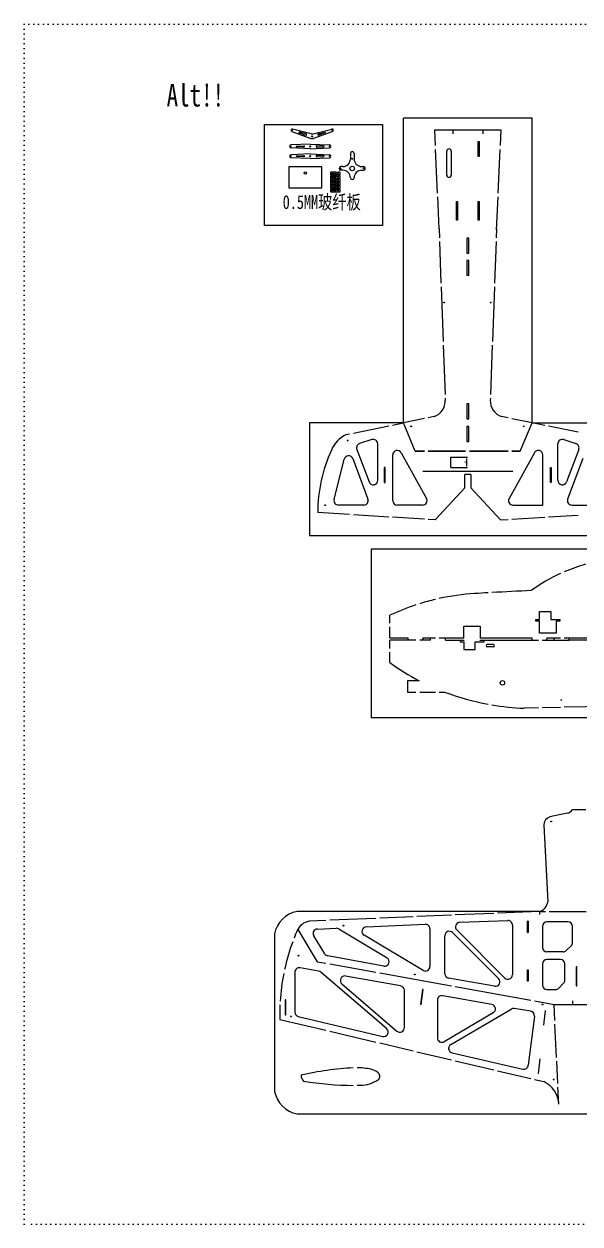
# Model space of a CAD drawing. Extents: x 48200 to 49900, y 100 to 1700.
# Drawn here: x 48200 to 48941, y 100 to 1700 of the extents above; entities that cross this region are included whole.
import ezdxf

# ---------------------------------------------------------------- set-up
doc = ezdxf.new("R2010")
doc.units = 0
doc.header["$MEASUREMENT"] = 0
doc.linetypes.add('DOT', pattern=[6.35, 0, -6.35])
doc.layers.get('0').update_dxf_attribs({"linetype": 'CONTINUOUS'})
doc.layers.get('DEFPOINTS').update_dxf_attribs({"linetype": 'CONTINUOUS'})
doc.styles.get("Standard").update_dxf_attribs({"font": 'txt', "width": 0.75})
doc.dimstyles.get("Standard").update_dxf_attribs({"dimtxt": 2.5, "dimasz": 2.5, "dimexe": 1.25, "dimexo": 0.625, "dimtad": 1, "dimtxsty": 'Standard', "dimcen": 2.5, "dimadec": 0, "dimazin": 0, "dimtfac": 1, "dimtmove": 0, "dimatfit": 3, "dimfxl": 1, "dimarcsym": 0})

# ---------------------------------------------------------------- blocks, each defined once
blk = doc.blocks.new('*D283')
at = {"color": 0, "lineweight": -2}
for p, q in [((48768.9, 1122.5), (48791.1, 1122.5)), ((48789.9, 1111), (48789.9, 1120)), ((48768.9, 1108.5), (48791.1, 1108.5))]:
    blk.add_line(p, q, dxfattribs=at)
at = {"color": 0}
for points in [[(48789.4, 1120), (48790.3, 1120), (48789.9, 1122.5)], [(48789.4, 1111), (48790.3, 1111), (48789.9, 1108.5)]]:
    blk.add_solid(points, dxfattribs=at)
at = {"layer": 'DEFPOINTS', "color": 0}
for p in [(48768.3, 1122.5), (48789.9, 1122.5), (48768.3, 1108.5)]:
    blk.add_point(p, dxfattribs=at)
at = {"color": 0, "insert": (48788, 1115.5), "char_height": 2.5, "attachment_point": 5, "rotation": 90}
blk.add_mtext('\\A1;14', dxfattribs=at)

msp = doc.modelspace()

# ---------------------------------------------------------------- linework, layer by layer
at = {"color": 2, "linetype": 'DOT'}
for p, q in [((48200, 1700), (49900, 1700)), ((48200, 100), (48200, 1700)), ((49900, 100), (48200, 100))]:
    msp.add_line(p, q, dxfattribs=at)
at = {"color": 1}
for p, q in [((48705.57647, 1168.19274), (48705.57647, 1574.34698)), ((48876.95442, 1574.34698), (48705.57647, 1574.34698)), ((48876.95442, 1168.19274), (48876.95442, 1574.34698)), ((48835.79646, 1558.53919), (48746.73443, 1558.53919)), ((48746.73443, 1558.53919), (48747.70452, 1537.85446)), ((48771.26544, 1558.53919), (48771.26544, 1553.53919)), ((48811.26544, 1558.53919), (48811.26544, 1553.53919)), ((48834.82637, 1537.85446), (48835.79646, 1558.53919)), ((48804.89646, 1523.53919), (48804.89646, 1543.53919)), ((48804.89646, 1543.53919), (48806.26544, 1543.53919)), ((48806.26544, 1543.53919), (48806.26544, 1523.53919)), ((48747.93901, 1532.85446), (48750.68077, 1474.39307)), ((48763.26544, 1498.53919), (48763.26544, 1530.53919)), ((48769.26544, 1530.53919), (48769.26544, 1498.53919)), ((48806.26544, 1523.53919), (48804.89646, 1523.53919)), ((48831.85012, 1474.39307), (48834.59188, 1532.85446)), ((48750.91526, 1469.39307), (48752.90642, 1426.93656)), ((48776.26544, 1438.53919), (48776.26544, 1463.53919)), ((48776.26544, 1463.53919), (48777.59646, 1463.53919)), ((48777.59646, 1463.53919), (48777.59646, 1438.53919)), ((48804.89646, 1438.53919), (48804.89646, 1463.53919)), ((48804.89646, 1463.53919), (48806.26544, 1463.53919)), ((48806.26544, 1463.53919), (48806.26544, 1438.53919)), ((48829.56196, 1425.6036), (48831.61562, 1469.39307)), ((48752.93267, 1426.73485), (48753.3626, 1414.96098)), ((48777.59646, 1438.53919), (48776.26544, 1438.53919)), ((48806.26544, 1438.53919), (48804.89646, 1438.53919)), ((48829.62447, 1426.93656), (48829.18618, 1414.96098)), ((48753.54518, 1409.96098), (48755.5696, 1354.52156)), ((48792.56544, 1414.53919), (48789.96544, 1414.53919)), ((48789.96544, 1414.53919), (48789.96544, 1394.53919)), ((48792.56544, 1394.53919), (48792.56544, 1414.53919)), ((48829.00319, 1409.96098), (48826.97418, 1354.52156)), ((48789.96544, 1394.53919), (48792.56544, 1394.53919)), ((48792.56544, 1384.53919), (48789.96544, 1384.53919)), ((48789.96544, 1384.53919), (48789.96544, 1364.53919)), ((48792.56544, 1364.53919), (48792.56544, 1384.53919)), ((48792.56544, 1364.53919), (48789.96544, 1364.53919)), ((48755.75218, 1349.52156), (48758.41053, 1276.72193)), ((48826.79119, 1349.52156), (48824.12682, 1276.72193)), ((48758.59311, 1271.72193), (48760.98536, 1206.20927)), ((48823.94383, 1271.72193), (48821.54616, 1206.20927)), ((48761.16794, 1201.20927), (48761.26544, 1198.53919)), ((48821.36316, 1201.20927), (48821.26544, 1198.53919)), ((48789.96544, 1193.53919), (48789.96544, 1173.53919)), ((48792.56544, 1193.53919), (48789.96544, 1193.53919)), ((48792.56544, 1173.53919), (48792.56544, 1193.53919)), ((48705.57647, 1168.19274), (48580.57647, 1168.19274)), ((48580.57647, 1168.19274), (48580.57647, 1018.19274)), ((48690.888, 1165.17972), (48705.57647, 1168.19274)), ((48733.43963, 1173.90826), (48705.57647, 1168.19274)), ((48721.26544, 1130.53919), (48705.57647, 1168.19274)), ((48746.26544, 1176.53919), (48738.43963, 1174.9339)), ((48789.96544, 1173.53919), (48792.56544, 1173.53919)), ((48844.88877, 1174.77031), (48836.26544, 1176.53919)), ((48876.95442, 1168.19274), (48849.88877, 1173.74467)), ((48861.26544, 1130.53919), (48876.95442, 1168.19274)), ((48893.9264, 1164.71131), (48876.95442, 1168.19274)), ((48876.95442, 1168.19274), (49001.95442, 1168.19274)), ((48629.26544, 1152.53919), (48633.8784, 1153.48544)), ((48638.8784, 1154.51108), (48685.888, 1164.15408)), ((48792.56544, 1163.53919), (48789.96544, 1163.53919)), ((48789.96544, 1163.53919), (48789.96544, 1143.53919)), ((48792.56544, 1143.53919), (48792.56544, 1163.53919)), ((48938.50606, 1155.56676), (48898.9264, 1163.68567)), ((48789.96544, 1143.53919), (48792.56544, 1143.53919)), ((48733.43963, 1130.53919), (48721.26544, 1130.53919)), ((48721.26544, 1130.53919), (48733.43963, 1130.53919)), ((48721.26544, 1130.53919), (48733.43963, 1130.53919)), ((48788.42121, 1130.53919), (48738.43963, 1130.53919)), ((48738.43963, 1130.53919), (48788.42121, 1130.53919)), ((48738.43963, 1130.53919), (48788.42121, 1130.53919)), ((48768.26544, 1122.53919), (48768.26544, 1108.53919)), ((48844.88877, 1130.53919), (48793.42121, 1130.53919)), ((48793.42121, 1130.53919), (48844.88877, 1130.53919)), ((48793.42121, 1130.53919), (48844.88877, 1130.53919)), ((48861.26544, 1130.53919), (48849.88877, 1130.53919)), ((48849.88877, 1130.53919), (48861.26544, 1130.53919)), ((48849.88877, 1130.53919), (48861.26544, 1130.53919)), ((48851.26544, 1103.53919), (48731.26544, 1103.53919)), ((48787.26544, 1081.53919), (48787.26544, 1099.53919)), ((48795.26544, 1099.53919), (48787.26544, 1099.53919)), ((48795.26544, 1099.53919), (48795.26544, 1081.53919)), ((48787.26544, 1081.53919), (48747.89682, 1038.6971)), ((48795.26544, 1081.53919), (48834.63406, 1038.6971)), ((48633.8784, 1045.86157), (48591.26544, 1048.53919)), ((48685.888, 1042.59349), (48638.8784, 1045.54739)), ((48733.43963, 1039.60554), (48690.888, 1042.27931)), ((48849.88877, 1039.65565), (48893.9264, 1042.4228)), ((48898.9264, 1042.73698), (48938.50606, 1045.22401)), ((48747.89682, 1038.6971), (48738.43963, 1039.29136)), ((48834.63406, 1038.6971), (48844.88877, 1039.34147)), ((48580.57647, 1018.19274), (49001.95442, 1018.19274)), ((49393.51711, 1000), (48662.53752, 1000)), ((48662.53752, 1000), (48662.53752, 774.72968)), ((48886.89731, 916.61047), (48901.89731, 916.61047)), ((48886.91285, 905.91155), (48886.89731, 916.61047)), ((48901.89731, 916.61047), (48901.91285, 905.91155)), ((48687.39731, 901.00027), (48687.39731, 911.61047)), ((48687.39731, 881.61047), (48687.39731, 896.00027)), ((48785.89731, 881.61047), (48785.89731, 897.11047)), ((48785.89731, 897.11047), (48807.89731, 897.11047)), ((48807.89731, 897.11047), (48807.89731, 881.61047)), ((48881.91285, 903.91155), (48881.91285, 905.91155)), ((48881.91285, 905.91155), (48886.91285, 905.91155)), ((48886.91285, 903.91155), (48881.91285, 903.91155)), ((48886.91285, 887.91155), (48886.91285, 903.91155)), ((48901.91285, 905.91155), (48913.91285, 905.91155)), ((48913.91285, 903.91155), (48908.91285, 903.91155)), ((48908.91285, 903.91155), (48908.91285, 887.91155)), ((48913.91285, 905.91155), (48913.91285, 903.91155)), ((48687.39731, 881.61047), (48711.39731, 881.61047)), ((48711.39731, 881.61047), (48711.39731, 879.61047)), ((48731.39731, 881.61047), (48731.39731, 879.61047)), ((48731.39731, 881.61047), (48748.12868, 881.61047)), ((48741.39731, 880.61047), (48742.39731, 881.61047)), ((48741.39731, 878.61047), (48741.39731, 880.61047)), ((48753.12868, 881.61047), (48785.89731, 881.61047)), ((48761.39731, 880.61047), (48760.39731, 881.61047)), ((48761.39731, 878.61047), (48761.39731, 880.61047)), ((48807.89731, 881.61047), (48876.39731, 881.61047)), ((48876.39731, 881.61047), (48876.41147, 879.25653)), ((48908.91285, 887.91155), (48886.91285, 887.91155)), ((48896.39731, 881.61047), (48896.39731, 879.61047)), ((48896.39731, 881.61047), (48914.8973, 881.61047)), ((48906.39731, 880.61047), (48907.39731, 881.61047)), ((48906.39731, 878.61047), (48906.39731, 880.61047)), ((48919.8973, 881.61047), (49091.39731, 881.61047)), ((48926.39731, 880.61047), (48925.39731, 881.61047)), ((48926.39731, 878.61047), (48926.39731, 880.61047)), ((48722.1632, 878.61047), (48687.39731, 878.61047)), ((48687.39731, 867.54317), (48687.39731, 878.61047)), ((48711.39731, 879.61047), (48712.39731, 878.61047)), ((48741.39731, 878.61047), (48727.1632, 878.61047)), ((48731.39731, 879.61047), (48730.39731, 878.61047)), ((48761.39731, 878.61047), (48785.89731, 878.61047)), ((48785.89731, 878.11047), (48780.89731, 878.11047)), ((48780.89731, 878.11047), (48780.89731, 876.11047)), ((48780.89731, 876.11047), (48785.89731, 876.11047)), ((48785.89731, 878.61047), (48785.89731, 878.11047)), ((48785.89731, 876.11047), (48785.89731, 866.11047)), ((48785.89731, 866.11047), (48800.89731, 866.11047)), ((48800.89731, 866.11047), (48800.89731, 876.11047)), ((48800.89731, 876.11047), (48812.89731, 876.11047)), ((48807.89731, 878.61047), (48885.58143, 878.61047)), ((48807.89731, 878.11047), (48807.89731, 878.61047)), ((48812.89731, 878.11047), (48807.89731, 878.11047)), ((48812.89731, 876.11047), (48812.89731, 878.11047)), ((48876.41147, 879.25653), (48877.39731, 878.61047)), ((48890.58143, 878.61047), (48926.39731, 878.61047)), ((48896.39731, 879.61047), (48895.39731, 878.61047)), ((48971.32786, 878.61047), (48926.39731, 878.61047)), ((48687.39731, 848.61047), (48687.39731, 862.54317)), ((48726.48081, 824.25133), (48710.89731, 824.25133)), ((48710.89731, 824.25133), (48710.89731, 809.25133)), ((48710.89731, 809.25133), (48722.1632, 809.25133)), ((48727.1632, 809.25133), (48748.12868, 809.25133)), ((48753.12868, 809.25133), (48760.38974, 809.25133)), ((48885.58143, 788.09684), (48866.40676, 787.65342)), ((48914.8973, 788.77479), (48890.58143, 788.21247)), ((48997.28439, 790.68004), (48919.8973, 788.89042)), ((49425.39748, 774.72968), (48662.53752, 774.72968)), ((48923.74527, 647.75545), (48900.74527, 642.75545)), ((48930.74527, 652.75545), (48948.74527, 652.75545)), ((48892.74527, 631.75545), (48897.74527, 529.75545)), ((48886.74527, 516.75545), (48563.74527, 516.75545)), ((48825.77104, 514.17348), (48774.46095, 512.00074)), ((48886.74527, 516.75545), (48830.77104, 514.3852)), ((48886.74527, 516.75545), (48894.61126, 516.75545)), ((48886.74527, 516.75545), (48886.74527, 512.75545)), ((48899.61126, 516.75545), (48948.91202, 516.75545)), ((48602.26329, 504.70898), (48579.74527, 503.75545)), ((48668.96909, 507.53365), (48607.26329, 504.9207)), ((48718.34871, 509.62465), (48673.96909, 507.74538)), ((48769.46095, 511.78901), (48723.34871, 509.83637)), ((48533.74527, 486.75545), (48533.74527, 276.75545)), ((48564.73258, 492.78718), (48590.74527, 449.75545)), ((48590.74527, 449.75545), (48602.26329, 447.67433)), ((48607.26329, 446.77091), (48668.96909, 435.6217)), ((48673.96909, 434.71828), (48769.46095, 417.46449)), ((48935.74527, 442.75545), (48935.74527, 417.75545)), ((48936.74527, 442.75545), (48935.74527, 442.75545)), ((48936.74527, 417.75545), (48936.74527, 442.75545)), ((48774.46095, 416.56108), (48875.15065, 398.36812)), ((48935.74527, 417.75545), (48936.74527, 417.75545)), ((48880.15065, 397.46471), (48906.21425, 392.75545)), ((48906.21425, 392.75545), (48995.27628, 392.75545)), ((48907.20986, 371.52652), (48906.21425, 392.75545)), ((48930.74527, 397.75545), (48930.74527, 392.75545)), ((48540.74527, 372.75545), (48602.26329, 358.24881)), ((48607.26329, 357.06976), (48668.96909, 342.51884)), ((48909.53656, 321.91528), (48907.44436, 366.52652)), ((48673.96909, 341.33979), (48718.34871, 330.87458)), ((48723.34871, 329.69552), (48769.46095, 318.82174)), ((48774.46095, 317.64269), (48825.77104, 305.5432)), ((48830.77104, 304.36414), (48875.15065, 293.89894)), ((48911.1582, 287.33775), (48909.77106, 316.91528)), ((48880.15065, 292.71988), (48892.44875, 289.81985)), ((48912.44875, 259.81985), (48911.3927, 282.33775)), ((48563.74527, 246.75545), (49337.75216, 246.75545))]:
    msp.add_line(p, q, dxfattribs=at)
for p, q in [((48556.63241, 1556.66883), (48582.30895, 1547.47583)), ((48582.70512, 1553.49545), (48557.93315, 1559.97307)), ((48566.60041, 1554.85465), (48575.53497, 1551.62794)), ((48576.10419, 1553.4904), (48566.89233, 1555.80978)), ((48576.18297, 1551.95207), (48576.46027, 1552.85939)), ((48585.23474, 1553.49676), (48610, 1560)), ((48611.30416, 1556.6971), (48585.63714, 1547.47755)), ((48591.75849, 1551.96013), (48591.48024, 1552.86716)), ((48591.83567, 1553.49854), (48601.04513, 1555.82745)), ((48601.33803, 1554.87261), (48592.40682, 1551.63667)), ((48552.98508, 1509.43155), (48552.98508, 1481.43155)), ((48596.98508, 1509.43155), (48552.98508, 1509.43155)), ((48596.98508, 1481.43155), (48596.98508, 1509.43155)), ((48552.98508, 1481.43155), (48596.98508, 1481.43155)), ((48825.1522, 872.47094), (48817.1522, 872.47094)), ((48825.1522, 869.47094), (48817.1522, 869.47094)), ((48870.74527, 488.75545), (48870.74527, 503.75545)), ((48871.74527, 503.75545), (48870.74527, 503.75545)), ((48871.74527, 503.75545), (48871.74527, 488.75545)), ((48870.74527, 488.75545), (48871.74527, 488.75545)), ((48870.74527, 423.75545), (48870.74527, 438.75545)), ((48870.74527, 438.75545), (48871.74527, 438.75545)), ((48871.74527, 438.75545), (48871.74527, 423.75545)), ((48871.74527, 423.75545), (48870.74527, 423.75545))]:
    msp.add_line(p, q)
at = {"color": 7, "linetype": 'Continuous'}
for p, q in [((48581.30416, 1539.6971), (48555.80416, 1538.6971)), ((48581.30416, 1539.6971), (48606.80416, 1538.6971)), ((48581.30416, 1533.6971), (48555.80416, 1534.70056)), ((48581.30416, 1526.6971), (48555.80416, 1525.6971)), ((48581.30416, 1520.6971), (48555.80416, 1521.70056)), ((48581.30416, 1533.6971), (48606.80416, 1534.70056)), ((48581.30416, 1526.6971), (48606.80416, 1525.6971)), ((48581.30416, 1520.6971), (48606.80416, 1521.70056)), ((48894.30237, 384.76936), (48892.09374, 364.89168)), ((48887.12432, 320.16691), (48884.91569, 300.28924))]:
    msp.add_line(p, q, dxfattribs=at)
at = {"color": 0}
for p, q in [((48634.8018, 1527.49574), (48634.8018, 1523.54911)), ((48634.8018, 1522.64978), (48634.8018, 1519.90842)), ((48639.8018, 1527.49574), (48639.8018, 1519.90842)), ((48624.8018, 1509.90842), (48622.12409, 1509.90842)), ((48624.8018, 1504.90842), (48622.12409, 1504.90842)), ((48649.8018, 1509.90842), (48652.21562, 1509.90842)), ((48649.8018, 1504.90842), (48652.47951, 1504.90842))]:
    msp.add_line(p, q, dxfattribs=at)
at = {"color": 5}
for p, q in [((48663.36808, 1145.90674), (48647.17226, 1140.50814)), ((48671.26544, 1091.6272), (48671.26544, 1140.21464)), ((48911.26544, 1091.6272), (48911.26544, 1140.21464)), ((48919.16281, 1145.90674), (48935.35862, 1140.50814)), ((48638.03101, 1120.49768), (48658.22542, 1066.64594)), ((48643.45166, 1132.70929), (48659.64747, 1089.52046)), ((48691.26544, 1064.53919), (48691.26544, 1125.38444)), ((48702.51039, 1128.2983), (48736.3133, 1067.45305)), ((48880.0205, 1128.2983), (48846.21759, 1067.45305)), ((48891.26544, 1058.53919), (48891.26544, 1125.38444)), ((48939.07923, 1132.70929), (48922.88342, 1089.52046)), ((48944.49987, 1120.49768), (48924.30547, 1066.64594)), ((48613.12925, 1065.99441), (48626.59218, 1119.84615)), ((48652.60744, 1058.53919), (48618.9501, 1058.53919)), ((48731.06836, 1058.53919), (48697.26544, 1058.53919)), ((48851.46253, 1058.53919), (48891.26544, 1058.53919)), ((48929.92345, 1058.53919), (48963.58078, 1058.53919)), ((48656.01962, 496.10097), (48734.47886, 499.58805)), ((48780.5206, 502.24742), (48844.53112, 504.53351)), ((48850.74527, 498.53734), (48850.74527, 432.24073)), ((48890.74527, 496.75545), (48890.74527, 468.75545)), ((48924.74527, 502.75545), (48896.74527, 502.75545)), ((48930.74527, 475.24073), (48930.74527, 496.75545)), ((48600.64751, 460.26198), (48586.05945, 484.07924)), ((48590.90957, 493.20719), (48615.88914, 494.3174)), ((48619.23481, 493.47289), (48683.67551, 454.93957)), ((48731.67221, 438.16599), (48653.21297, 484.95361)), ((48740.74527, 493.59397), (48740.74527, 443.31927)), ((48760.74527, 433.67855), (48760.74527, 484.27016)), ((48832.31751, 427.18321), (48770.98791, 488.51281)), ((48776.49211, 492.0086), (48840.50263, 427.99809)), ((48922.50263, 464.51281), (48928.98791, 470.99809)), ((48679.52293, 443.88678), (48604.69073, 457.49264)), ((48918.25999, 462.75545), (48896.74527, 462.75545)), ((48914.74527, 452.75545), (48896.74527, 452.75545)), ((48560.74527, 435.59256), (48560.74527, 382.50553)), ((48592.58418, 437.0855), (48567.79721, 441.49962)), ((48683.16556, 360.53806), (48595.43698, 435.73398)), ((48890.74527, 446.75545), (48890.74527, 418.75545)), ((48920.74527, 425.24073), (48920.74527, 446.75545)), ((48623.53465, 420.19098), (48696.83698, 357.26161)), ((48701.80387, 417.51026), (48628.50153, 430.64936)), ((48827.04009, 417.03047), (48765.71049, 427.76846)), ((48912.50263, 414.51281), (48918.98791, 420.99809)), ((48706.74527, 361.81412), (48706.74527, 411.60439)), ((48823.16222, 392.69136), (48757.80216, 404.38737)), ((48896.74527, 412.75545), (48908.25999, 412.75545)), ((48750.74527, 398.48119), (48750.74527, 348.25715)), ((48768.67482, 339.37708), (48848.86497, 386.64706)), ((48875.06354, 383.7024), (48852.89824, 387.39662)), ((48565.36863, 376.66559), (48677.88417, 350.14258)), ((48825.1522, 381.61637), (48759.79214, 343.08834)), ((48880.03082, 377.03983), (48871.8527, 311.61492)), ((48770.36571, 328.3635), (48864.54305, 306.51436))]:
    msp.add_line(p, q, dxfattribs=at)
at = {"color": 2}
for p, q in [((48680.06544, 1108.53919), (48680.06544, 1088.53919)), ((48681.26544, 1108.53919), (48680.06544, 1108.53919)), ((48681.26544, 1088.53919), (48681.26544, 1108.53919)), ((48901.26544, 1088.53919), (48901.26544, 1108.53919)), ((48901.26544, 1108.53919), (48902.46544, 1108.53919)), ((48902.46544, 1108.53919), (48902.46544, 1088.53919)), ((48680.06544, 1088.53919), (48681.26544, 1088.53919)), ((48902.46544, 1088.53919), (48901.26544, 1088.53919)), ((48730.74527, 412.75545), (48728.30788, 392.90452)), ((48729.30788, 392.80452), (48731.74527, 412.65545)), ((48731.74251, 412.633), (48730.74527, 412.75545)), ((48547.74527, 398.75545), (48547.74527, 378.75545)), ((48548.94527, 398.75545), (48547.74527, 398.75545)), ((48548.94527, 378.75545), (48548.94527, 398.75545)), ((48728.30788, 392.90452), (48729.30788, 392.80452)), ((48547.74527, 378.75545), (48548.94527, 378.75545))]:
    msp.add_line(p, q, dxfattribs=at)
msp.add_lwpolyline([(48520.29154, 1566.11067), (48677.78328, 1566.11067), (48677.78328, 1431.43395), (48520.29154, 1431.43395)], close=True)
at = {"color": 7, "linetype": 'Continuous'}
for points in [[(48573.30416, 1536.6971), (48573.30416, 1536.22273, -0.4289228993), (48572.77919, 1535.72335), (48563.29168, 1536.19773, -0.9512492197), (48563.29168, 1537.19648), (48572.77919, 1537.67085, -0.4289228993), (48573.30416, 1537.17148)], [(48589.30416, 1536.6971), (48589.30416, 1536.22273, 0.4289228993), (48589.82913, 1535.72335), (48599.31663, 1536.19773, 0.9512492197), (48599.31663, 1537.19648), (48589.82913, 1537.67085, 0.4289228993), (48589.30416, 1537.17148)], [(48573.30416, 1523.6971), (48573.30416, 1523.22273, -0.4289228993), (48572.77919, 1522.72335), (48563.29168, 1523.19773, -0.9512492197), (48563.29168, 1524.19648), (48572.77919, 1524.67085, -0.4289228993), (48573.30416, 1524.17148)], [(48589.30416, 1523.6971), (48589.30416, 1523.22273, 0.4289228993), (48589.82913, 1522.72335), (48599.31663, 1523.19773, 0.9512492197), (48599.31663, 1524.19648), (48589.82913, 1524.67085, 0.4289228993), (48589.30416, 1524.17148)]]:
    msp.add_lwpolyline(points, format="xyb", close=True, dxfattribs=at)
for points in [[(48609.23935, 1498.70116, -0.4142135624), (48608.73935, 1499.20116), (48608.73935, 1502.20116, -0.4142135624), (48609.23935, 1502.70116), (48615.51533, 1502.70116, -0.2018483994), (48615.87285, 1502.5507), (48617.99564, 1500.38171, 1), (48618.85369, 1501.22061), (48618.33454, 1501.85162, -0.6641033935), (48618.69206, 1502.70116), (48620.43935, 1502.70116, -0.4142135624), (48620.93935, 1502.20116), (48620.93935, 1499.20116, -0.4142135624), (48620.43935, 1498.70116)], [(48609.27212, 1493.98512, -0.4142135624), (48608.77212, 1494.48512), (48608.77212, 1497.48512, -0.4142135624), (48609.27212, 1497.98512), (48615.5481, 1497.98512, -0.2018483994), (48615.90562, 1497.83466), (48618.02841, 1495.66567, 1), (48618.88646, 1496.50457), (48618.36731, 1497.13558, -0.6641033935), (48618.72483, 1497.98512), (48620.47212, 1497.98512, -0.4142135624), (48620.97212, 1497.48512), (48620.97212, 1494.48512, -0.4142135624), (48620.47212, 1493.98512)], [(48609.27212, 1489.33852, -0.4142135624), (48608.77212, 1489.83852), (48608.77212, 1492.83852, -0.4142135624), (48609.27212, 1493.33852), (48615.5481, 1493.33852, -0.2018483994), (48615.90562, 1493.18806), (48618.02841, 1491.01907, 1), (48618.88646, 1491.85797), (48618.36731, 1492.48898, -0.6641033935), (48618.72483, 1493.33852), (48620.47212, 1493.33852, -0.4142135624), (48620.97212, 1492.83852), (48620.97212, 1489.83852, -0.4142135624), (48620.47212, 1489.33852)], [(48609.27212, 1484.90689, -0.4142135624), (48608.77212, 1485.40689), (48608.77212, 1488.40689, -0.4142135624), (48609.27212, 1488.90689), (48615.5481, 1488.90689, -0.2018483994), (48615.90562, 1488.75643), (48618.02841, 1486.58744, 1), (48618.88646, 1487.42633), (48618.36731, 1488.05735, -0.6641033935), (48618.72483, 1488.90689), (48620.47212, 1488.90689, -0.4142135624), (48620.97212, 1488.40689), (48620.97212, 1485.40689, -0.4142135624), (48620.47212, 1484.90689)], [(48609.27212, 1480.47525, -0.4142135624), (48608.77212, 1480.97525), (48608.77212, 1483.97525, -0.4142135624), (48609.27212, 1484.47525), (48615.5481, 1484.47525, -0.2018483994), (48615.90562, 1484.32479), (48618.02841, 1482.15581, 1), (48618.88646, 1482.9947), (48618.36731, 1483.62571, -0.6641033935), (48618.72483, 1484.47525), (48620.47212, 1484.47525, -0.4142135624), (48620.97212, 1483.97525), (48620.97212, 1480.97525, -0.4142135624), (48620.47212, 1480.47525)], [(48609.27212, 1475.95837, -0.4142135624), (48608.77212, 1476.45837), (48608.77212, 1479.45837, -0.4142135624), (48609.27212, 1479.95837), (48615.5481, 1479.95837, -0.2018483994), (48615.90562, 1479.80791), (48618.02841, 1477.63892, 1), (48618.88646, 1478.47781), (48618.36731, 1479.10883, -0.6641033935), (48618.72483, 1479.95837), (48620.47212, 1479.95837, -0.4142135624), (48620.97212, 1479.45837), (48620.97212, 1476.45837, -0.4142135624), (48620.47212, 1475.95837)]]:
    msp.add_lwpolyline(points, format="xyb", close=True)
for centre, radius in [((48557.05006, 1558.36891), 0.55), ((48610.88474, 1558.39676), 0.55), ((48583.97113, 1550.06747), 0.75), ((48583.97228, 1550.06747), 0.75), ((48637.3018, 1520.40842), 0.6), ((48621.8018, 1507.40842), 0.6), ((48652.8018, 1507.40842), 0.6), ((48574.98508, 1501.43155), 1.5), ((48610.53935, 1500.70116), 0.6), ((48610.57212, 1495.98512), 0.6), ((48610.57212, 1491.33852), 0.6), ((48612.83935, 1500.70116), 0.6), ((48612.87212, 1495.98512), 0.6), ((48612.87212, 1491.33852), 0.6), ((48615.13935, 1500.70116), 0.6), ((48615.17212, 1495.98512), 0.6), ((48615.17212, 1491.33852), 0.6), ((48610.57212, 1486.90689), 0.6), ((48610.57212, 1482.47525), 0.6), ((48610.57212, 1477.95837), 0.6), ((48612.87212, 1486.90689), 0.6), ((48612.87212, 1482.47525), 0.6), ((48612.87212, 1477.95837), 0.6), ((48615.17212, 1486.90689), 0.6), ((48615.17212, 1482.47525), 0.6), ((48615.17212, 1477.95837), 0.6)]:
    msp.add_circle(centre, radius)
at = {"linetype": 'Continuous'}
for centre in [(48555.30416, 1536.6971), (48607.30416, 1536.6971), (48555.30416, 1523.6971), (48607.30416, 1523.6971)]:
    msp.add_circle(centre, 0.5, dxfattribs=at)
at = {"color": 7, "linetype": 'Continuous'}
for centre in [(48581.30416, 1536.6971), (48583.97113, 1550.06747), (48583.97228, 1550.06747), (48581.30416, 1523.6971)]:
    msp.add_circle(centre, 0.75, dxfattribs=at)
at = {"color": 0}
msp.add_circle((48637.3018, 1507.40842), 2.98671, dxfattribs=at)
at = {"color": 3}
for centre, radius in [((48759.79646, 1328.53919), 0.5), ((48821.79646, 1328.53919), 0.5), ((48715.79646, 1163.53919), 0.50096), ((48865.79646, 1163.53919), 0.50096), ((48631.26544, 1144.53919), 0.5), ((48601.26544, 1058.53919), 0.5), ((48915.89731, 798.61047), 0.5), ((48902.24527, 636.75545), 0.5), ((48625.74527, 497.75545), 0.5), ((48565.74527, 457.75545), 0.5), ((48720.74527, 432.75545), 0.5), ((48890.74527, 392.75545), 0.5), ((48555.74527, 376.75545), 0.5), ((48905.74527, 292.75545), 0.5)]:
    msp.add_circle(centre, radius, dxfattribs=at)
at = {"color": 1}
msp.add_circle((48837.39731, 821.61047), 3, dxfattribs=at)
for centre, radius, start, end in [((48557.53369, 1558.22218), 1.79589, 77.14819419, 239.87690603), ((48566.83001, 1555.30665), 0.50698, 82.93868617, 243.07188661), ((48575.98211, 1553.00554), 0.5, 343.00528639, 75.86769162), ((48583.96655, 1558.33371), 5, 255.38710901, 284.692209), ((48583.9683, 1558.33371), 5, 255.3670569, 284.67215689), ((48591.95826, 1553.0138), 0.5, 104.19157429, 197.05397951), ((48601.10797, 1555.32438), 0.50698, 296.98737929, 97.12057973), ((48610.40127, 1558.24952), 1.79589, 300.18235987, 102.91107172), ((48575.7048, 1552.09822), 0.5, 250.14288117, 343.00528639), ((48583.96933, 1552.19119), 5, 250.60341166, 289.48511359), ((48583.97188, 1552.1912), 5, 250.57415231, 289.45585425), ((48592.2365, 1552.10677), 0.5, 197.05397951, 289.91638474), ((48817.1522, 870.97094), 1.5, 90, 270), ((48825.1522, 870.97094), 1.5, 270, 90), ((48571.13458, 479.36613), 38.1125, 101.17939803, 168.82060197), ((48571.47416, 284.48434), 38.5124, 191.57706389, 258.42293611)]:
    msp.add_arc(centre, radius, start, end)
at = {"color": 7, "linetype": 'Continuous'}
for centre, start, end in [((48555.88728, 1536.69883), 92.38182262, 267.61817738), ((48606.72104, 1536.69883), 272.38182262, 87.61817738), ((48555.88728, 1523.69883), 92.38182262, 267.61817738), ((48606.72104, 1523.69883), 272.38182262, 87.61817738)]:
    msp.add_arc(centre, 2, start, end, dxfattribs=at)
at = {"color": 0}
for centre, radius, start, end in [((48637.3018, 1527.31123), 2.5068, 4.22096651, 175.77903349), ((48622.3086, 1507.40842), 2.5068, 94.22096651, 265.77903349), ((48624.8018, 1519.90842), 10, 270, 0), ((48624.8018, 1494.90842), 10, 0, 90), ((48649.8018, 1519.90842), 10, 180, 270), ((48649.8018, 1494.90842), 10, 90, 180), ((48652.295, 1507.40842), 2.5068, 274.22096651, 85.77903349), ((48637.3018, 1495.09293), 2.5068, 184.22096651, 355.77903349)]:
    msp.add_arc(centre, radius, start, end, dxfattribs=at)
at = {"color": 1}
for centre, radius, start, end in [((48766.26544, 1530.53919), 3, 0, 180), ((48766.26544, 1498.53919), 3, 180, 0), ((48739.09878, 1197.53919), 22.18921, 288.84322538, 2.58302067), ((48843.43211, 1197.53919), 22.18921, 177.41697933, 251.15677462), ((48645.61409, 1117.48024), 38.68344, 115.00051808, 158.27263601), ((48791.48052, 1047.92787), 200.21601, 155.23417149, 179.82505786), ((49010.70007, 758.07344), 230.14745, 105.72705176, 113.2373966), ((49010.70007, 758.07344), 230.14745, 114.59912723, 125.85411713), ((49169.28984, -5307.70492), 6259.19539, 92.686657778, 93.167284768), ((48820.38117, 628.08715), 313.16159, 103.33943538, 107.31754961), ((48820.38117, 628.08715), 313.16159, 93.65871652, 102.40105445), ((49169.28984, -5307.70492), 6259.19539, 93.213125093, 93.378747454), ((48820.38117, 628.08715), 313.16159, 108.27833912, 115.12846942), ((48887.44437, 1126.04621), 342.03716, 234.20623667, 241.92658372), ((48881.91129, 1134.76023), 347.45292, 249.5279938, 259.47778136), ((48881.91129, 1134.76023), 347.45292, 260.3152877, 267.44241854), ((48903.42384, 632.3983), 10.6979, 104.50016677, 183.44508646), ((48922.24527, 657.25545), 9.61769, 278.97262661, 332.10272897), ((48882.49527, 531.50545), 15.35008, 286.07357416, 353.45370922), ((48583.85828, 482.36745), 21.77988, 100.88535457, 155.44091984), ((48820.89617, 379.3594), 280.22872, 156.42874539, 158.6737146), ((48820.89617, 379.3594), 280.22872, 159.76716007, 167.67455671), ((48820.89617, 379.3594), 280.22872, 168.71895769, 176.37362984), ((48820.89617, 379.3594), 280.22872, 177.39745947, 181.35037442), ((48659.06196, -86.08145), 394.72323, 92.95440716, 103.15722433), ((48643.17917, 215.97304), 92.33616, 78.23398513, 89.6660108), ((48655.35293, 280.95908), 26.26703, 51.54629078, 75.32360686), ((48579.28227, 298.05499), 10.07129, 178.7201162, 227.4207083), ((48639.33246, 676.08985), 391.20731, 260.15877965, 269.90992143), ((48647.34368, 329.27575), 44.30185, 270.88453182, 304.16660493), ((48668.40144, 296.86084), 5.70908, 312.02826384, 54.8540531), ((48878.56718, 258.8988), 33.8941, 1.55717167, 65.82296339), ((48639.33246, 676.08985), 391.20731, 270.64222925, 271.2735833)]:
    msp.add_arc(centre, radius, start, end, dxfattribs=at)
at = {"color": 5}
for centre, start, end in [((48649.06963, 1134.81604), 108.43494882, 200.55604522), ((48665.26544, 1140.21464), 0, 108.43494882), ((48917.26544, 1140.21464), 71.56505118, 180), ((48933.46126, 1134.81604), 339.44395478, 71.56505118), ((48632.41304, 1118.39094), 20.55604522, 165.96375653), ((48697.26544, 1125.38444), 29.0546041, 180), ((48885.26544, 1125.38444), 0, 150.9453959), ((48665.26544, 1091.6272), 200.55604522, 0), ((48917.26544, 1091.6272), 180, 339.44395478), ((48618.9501, 1064.53919), 165.96375653, 270), ((48652.60744, 1064.53919), 270, 20.55604522), ((48697.26544, 1064.53919), 180, 270), ((48731.06836, 1064.53919), 270, 29.0546041), ((48851.46253, 1064.53919), 150.9453959, 270), ((48929.92345, 1064.53919), 159.44395478, 270), ((48656.28602, 490.10689), 92.54480438, 239.19109655), ((48734.74527, 493.59397), 0, 92.54480438), ((48780.73475, 496.25125), 92.04540849, 225), ((48844.74527, 498.53734), 0, 92.04540849), ((48896.74527, 496.75545), 90, 180), ((48924.74527, 496.75545), 0, 90), ((48591.17597, 487.21311), 92.54480438, 211.48746936), ((48616.15555, 488.32331), 59.12203228, 92.54480438), ((48766.74527, 484.27016), 45, 180), ((48896.74527, 468.75545), 180, 270), ((48918.25999, 468.75545), 270, 315), ((48924.74527, 475.24073), 315, 0), ((48605.76404, 463.39585), 211.48746936, 259.69515353), ((48680.59624, 449.79), 259.69515353, 59.12203228), ((48896.74527, 446.75545), 90, 180), ((48914.74527, 446.75545), 0, 90), ((48566.74527, 435.59256), 79.90249562, 180), ((48591.53223, 431.17844), 49.39870535, 79.90249562), ((48734.74527, 443.31927), 239.19109655, 0), ((48766.74527, 433.67855), 180, 260.06894546), ((48844.74527, 432.24073), 225, 0), ((48627.44293, 424.74348), 79.83791681, 229.35422106), ((48700.74527, 411.60439), 0, 79.83791681), ((48828.07487, 422.94057), 260.06894546, 45), ((48896.74527, 418.75545), 180, 270), ((48914.74527, 425.24073), 315, 0), ((48756.74527, 398.48119), 79.85445557, 180), ((48908.25999, 418.75545), 270, 315), ((48822.10532, 386.78518), 300.51823068, 79.85445557), ((48851.91185, 381.47825), 80.53767779, 120.51823068), ((48566.74527, 382.50553), 180, 256.73595125), ((48874.07715, 377.78404), 352.87498365, 80.53767779), ((48679.26081, 355.98252), 256.73595125, 49.39870535), ((48700.74527, 361.81412), 229.35422106, 0), ((48756.74527, 348.25715), 180, 300.51823068), ((48771.7217, 334.20827), 120.51823068, 256.93844892), ((48865.89904, 312.35913), 256.93844892, 352.87498365)]:
    msp.add_arc(centre, 6, start, end, dxfattribs=at)

# ---------------------------------------------------------------- texts
at = {"color": 3, "insert": (48390, 1620), "char_height": 30, "width": 100, "attachment_point": 1}
msp.add_mtext('Alt!!', dxfattribs=at)
at = {"color": 1, "insert": (48544.66423, 1471.83144), "char_height": 18.5165713, "width": 13145.7676423, "attachment_point": 1}
msp.add_mtext('0.5MM{\\fSimSun|b0|i0|c134|p2;玻纤板}', dxfattribs=at)

# ---------------------------------------------------------------- dimensions: what is measured, and where the dimension line sits
dim = msp.add_linear_dim(base=(48789.86629, 1122.53919), p1=(48768.26544, 1108.53919), p2=(48768.26544, 1122.53919), angle=90, dimstyle='Standard', override={"dimdec": 4, "dimdsep": 46, "dimtdec": 4, "dimtolj": 1, "dimtzin": 0})
dim.commit()
dim.dimension.update_dxf_attribs({"geometry": '*D283', "text_midpoint": (48787.99129, 1115.53919)})

doc.saveas('drawing.dxf')
